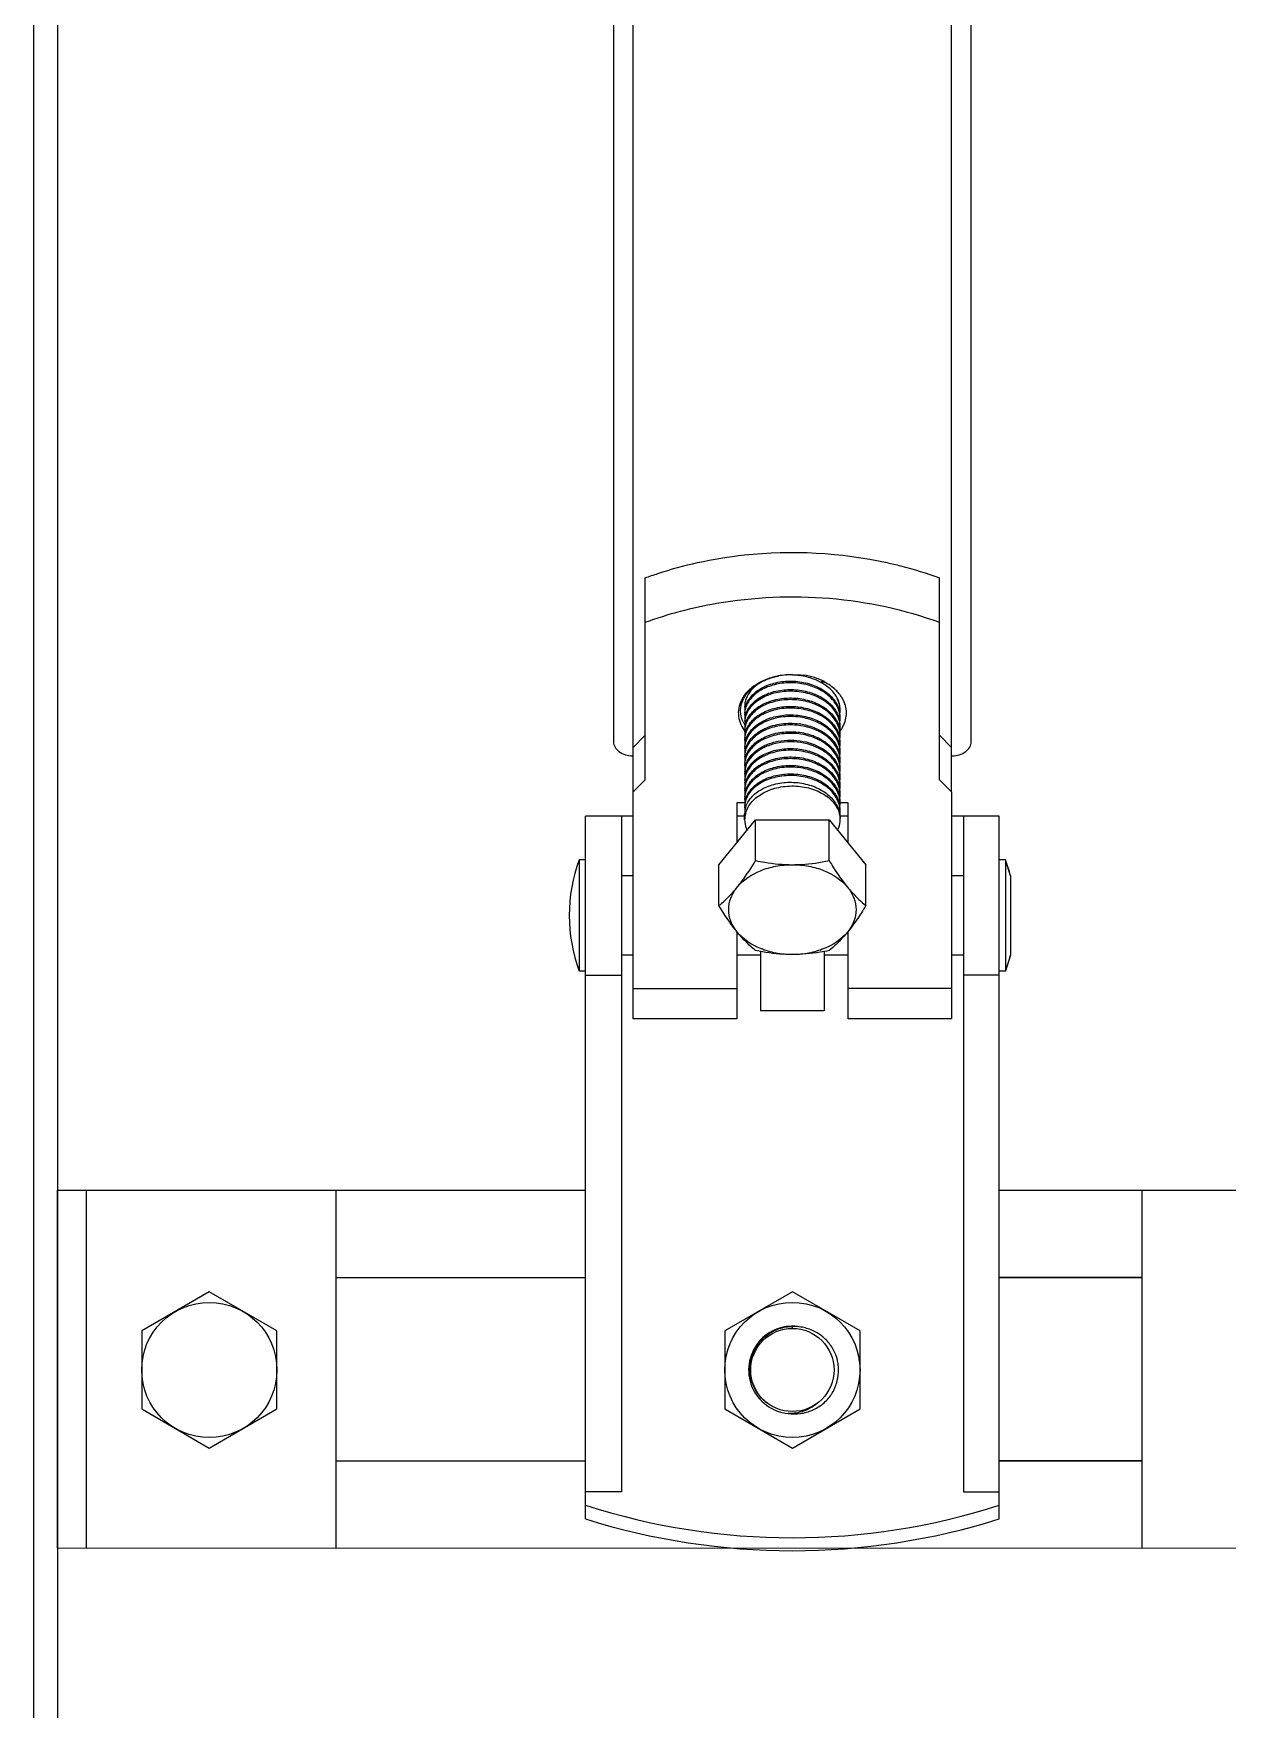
# Model space of a CAD drawing. Extents: x 185245 to 1992634, y -19957 to 755165.
# Drawn here: x 1880446 to 1881130, y 565277 to 566238 of the extents above; entities that cross this region are included whole.
import ezdxf

# ---------------------------------------------------------------- set-up
doc = ezdxf.new("R2010")
doc.units = 0
doc.header["$LTSCALE"] = 1000
doc.header["$MEASUREMENT"] = 0
doc.layers.add('02___PRT_ALL_AXES', color=7, linetype='Continuous')
doc.layers.add('03___PRT_ALL_CURVES', color=7, linetype='Continuous')

msp = doc.modelspace()

# ---------------------------------------------------------------- linework, layer by layer
at = {"color": 0, "linetype": 'Continuous'}
for p, q in [((1880778.47, 568698.45), (1880778.47, 565832.02)), ((1880983.5, 565832.02), (1880983.5, 568698.45)), ((1880789.86, 565828.88), (1880789.86, 568649)), ((1880972.11, 565828.88), (1880972.11, 568649)), ((1880898.93, 565866.72), (1880897.05, 565866.2)), ((1880897.05, 565866.2), (1880899.2, 565866.35)), ((1880899.37, 565866.52), (1880899.2, 565866.35)), ((1880907.63, 565854.67), (1880907.62, 565854.71)), ((1880789.86, 565673.32), (1880789.86, 565803.43)), ((1880972.11, 565803.43), (1880972.11, 565673.32)), ((1880849.09, 565797.08), (1880849.09, 565774.13)), ((1880912.88, 565774.13), (1880912.88, 565797.08)), ((1880762.53, 565386.67), (1880762.53, 565789.5)), ((1880789.86, 565789.5), (1880762.53, 565789.5)), ((1880783.03, 565789.5), (1880783.03, 565402.23)), ((1880838.9, 565761.64), (1880859.94, 565787.42)), ((1880853.65, 565789.5), (1880849.09, 565789.5)), ((1880853.65, 565787.42), (1880853.65, 565790.73)), ((1880859.94, 565787.42), (1880902.03, 565787.42)), ((1880902.03, 565787.42), (1880923.07, 565761.64)), ((1880907.86, 565791.99), (1880908.32, 565792.18)), ((1880908.32, 565788.31), (1880908.32, 565792.18)), ((1880912.88, 565789.5), (1880908.32, 565789.5)), ((1880999.45, 565789.5), (1880972.11, 565789.5)), ((1880978.94, 565789.5), (1880978.94, 565402.23)), ((1880999.45, 565386.67), (1880999.45, 565789.5)), ((1880762.53, 565764.45), (1880758.88, 565764.45)), ((1880789.86, 565755.33), (1880783.03, 565755.33)), ((1880978.94, 565755.33), (1880972.11, 565755.33)), ((1881003.09, 565764.45), (1880999.45, 565764.45)), ((1880849.09, 565723.4), (1880849.09, 565673.32)), ((1880912.88, 565673.32), (1880912.88, 565723.4)), ((1880862.76, 565711.87), (1880862.76, 565677.88)), ((1880899.21, 565711.87), (1880899.21, 565677.88)), ((1880762.53, 565700.66), (1880758.88, 565700.66)), ((1880762.53, 565698.27), (1880783.03, 565698.27)), ((1880999.45, 565698.27), (1880978.94, 565698.27)), ((1881003.09, 565700.66), (1880999.45, 565700.66)), ((1880789.86, 565690.67), (1880849.09, 565690.67)), ((1880972.11, 565690.67), (1880912.88, 565690.67)), ((1880849.09, 565673.32), (1880789.86, 565673.32)), ((1880899.21, 565677.88), (1880862.76, 565677.88)), ((1880972.11, 565673.32), (1880912.88, 565673.32)), ((1880459.92, 565370.01), (1880459.92, 565575.01)), ((1880476.53, 565370.01), (1880476.53, 565575.01)), ((1880619.64, 565370.01), (1880619.64, 565575.01)), ((1880880.99, 565495.91), (1880880.99, 565497.04)), ((1880906.12, 565480.22), (1880906.11, 565480.26)), ((1880906.21, 565479.82), (1880906.2, 565479.85)), ((1880783.03, 565402.23), (1880762.53, 565402.23)), ((1880978.94, 565402.23), (1880999.45, 565402.23))]:
    msp.add_line(p, q, dxfattribs=at)
at = {"color": 7, "linetype": 'Continuous'}
for p, q in [((1880446.26, 568204.44), (1880446.26, 564564.57)), ((1880459.92, 568204.44), (1880459.92, 564564.57))]:
    msp.add_line(p, q, dxfattribs=at)
at = {"color": 0}
for p, q in [((1880459.92, 565575.01), (1880762.53, 565575.01)), ((1880999.45, 565575.01), (1881599.11, 565575.01)), ((1881081.25, 565575.01), (1881081.25, 565370.09)), ((1880619.64, 565525.01), (1880762.53, 565525.01)), ((1881081.25, 565525.01), (1880999.37, 565525.01)), ((1880999.45, 565525.01), (1881081.25, 565525.01)), ((1880619.64, 565420.01), (1880762.53, 565420.01)), ((1881081.25, 565420.01), (1880999.37, 565420.01)), ((1880999.45, 565420.01), (1881081.25, 565420.01)), ((1880459.92, 565370.01), (1881599.11, 565370.09))]:
    msp.add_line(p, q, dxfattribs=at)
at = {"color": 0, "linetype": 'Continuous'}
msp.add_circle((1880880.99, 565472.07), 23.84, dxfattribs=at)
for centre, radius, start, end in [((1880881.19, 565827.47), 43.06, 92.78865, 95.62092), ((1880879.89, 565832.19), 38.2, 91.1709, 94.36037), ((1880880.9, 565824.6), 45.9, 92.18133, 94.23085), ((1880881.19, 565827.5), 43.04, 90.26965, 92.79112), ((1880879.9, 565831.77), 38.62, 88.39808, 91.17002), ((1880880.98, 565822.46), 48.04, 89.99224, 92.18143), ((1880879.92, 565832.03), 38.36, 78.81017, 88.42548), ((1880871.04, 565845.81), 21.79, 136.88563, 144.24924), ((1880872.26, 565844.71), 23.43, 135.03932, 136.94896), ((1880871.64, 565846.59), 21.26, 136.7553, 139.06681), ((1880873.12, 565843.83), 24.66, 131.04474, 135.01882), ((1880879.18, 565835.31), 34.94, 110.81103, 111.98188), ((1880879.4, 565834.74), 35.55, 109.84853, 110.81117), ((1880880.15, 565831.37), 39.08, 100.68737, 103.87841), ((1880882.94, 565834.26), 36.21, 66.09018, 69.39384), ((1880884.28, 565841.29), 27.99, 59.48516, 62.80559), ((1880883.7, 565835.99), 34.32, 63.04309, 66.09035), ((1880884.66, 565841.94), 27.24, 59.10175, 59.47215), ((1880884.18, 565836.95), 33.24, 62.80856, 63.02845), ((1880868.71, 565847.43), 18.95, 149.24775, 149.84651), ((1880869.04, 565847.24), 19.33, 147.17944, 149.24276), ((1880869.39, 565847.01), 19.74, 146.44231, 147.184), ((1880869.66, 565846.83), 20.07, 145.05053, 146.44049), ((1880868.25, 565849), 17.09, 150.96874, 153.24457), ((1880869.93, 565846.64), 20.4, 144.3244, 145.0523), ((1880866.27, 565852.25), 12.62, 177.23425, 180.00699), ((1880866.37, 565852.26), 12.72, 180.02495, 188.67693), ((1880866.3, 565852.25), 12.65, 173.38303, 177.23238), ((1880866.71, 565848.66), 13.07, 164.6265, 171.17252), ((1880866.96, 565848.59), 13.33, 163.5915, 164.63979), ((1880867.39, 565851.99), 13.77, 159.46306, 161.8459), ((1880867.84, 565851.82), 14.25, 154.35513, 159.44526), ((1880871.2, 565846.97), 20.68, 139.07237, 140.19888), ((1880889.37, 565848.3), 19.4, 32.72664, 38.52351), ((1880890.63, 565849.1), 17.91, 26.76335, 32.72288), ((1880892.22, 565849.73), 16.26, 24.62832, 30.97104), ((1880891.88, 565849.73), 16.51, 17.56696, 26.78187), ((1880893.03, 565850.12), 15.36, 21.18325, 24.59039), ((1880893.52, 565850.31), 14.83, 16.32634, 21.1888), ((1880892.63, 565849.99), 15.72, 16.3677, 17.34776), ((1880891.13, 565845.95), 21.54, 38.04663, 39.87352), ((1880892.81, 565850.04), 15.53, 14.1805, 16.36999), ((1880894.02, 565850.45), 14.31, 11.41669, 16.32182), ((1880892.98, 565850.08), 15.35, 12.65644, 14.17814), ((1880893.12, 565850.12), 15.2, 9.3904, 12.65872), ((1880894.33, 565850.52), 13.99, 9.17982, 11.4044), ((1880891.69, 565846.4), 20.83, 35.77947, 38.04888), ((1880893.35, 565850.15), 14.97, 3.718, 9.39356), ((1880894.5, 565850.55), 13.82, 5.80848, 9.17972), ((1880894.6, 565850.56), 13.73, 2.4067, 5.80641), ((1880893.52, 565850.17), 14.81, 2.42629, 3.70791), ((1880892.69, 565847.1), 19.61, 29.28109, 35.81545), ((1880893.75, 565847.71), 18.39, 25.62918, 29.24531), ((1880867.78, 565850.64), 16.59, 205.22932, 208.38885), ((1880868.26, 565850.89), 17.13, 208.38732, 211.08741), ((1880868.6, 565851.1), 17.53, 211.08207, 212.10468), ((1880866.35, 565848.71), 12.7, 171.17887, 179.97394), ((1880866.25, 565847.75), 12.6, 175.66047, 179.99529), ((1880866.35, 565847.76), 12.7, 180.02613, 188.82832), ((1880866.35, 565843.88), 12.7, 171.19029, 179.97405), ((1880866.25, 565842.92), 12.6, 175.66055, 179.99529), ((1880866.36, 565842.93), 12.71, 180.02715, 189.05714), ((1880866.51, 565852.61), 12.86, 188.55622, 188.80434), ((1880866.71, 565838.99), 13.06, 164.62964, 171.41693), ((1880866.71, 565843.82), 13.07, 164.64129, 171.18392), ((1880866.96, 565843.76), 13.33, 163.59217, 164.65453), ((1880866.96, 565838.93), 13.33, 163.59328, 164.64379), ((1880879.98, 565804.71), 37.98, 81.45169, 82.38798), ((1880892.47, 565845.1), 15.88, 17.47897, 18.78163), ((1880892.66, 565846.13), 15.68, 15.55115, 17.49487), ((1880892.92, 565845.24), 15.41, 9.38153, 17.50204), ((1880892.74, 565841.32), 15.6, 14.29025, 17.4841), ((1880893.1, 565840.45), 15.23, 3.78453, 16.70193), ((1880892.86, 565846.19), 15.48, 14.17856, 15.54972), ((1880893.12, 565846.25), 15.21, 7.53476, 14.18881), ((1880893.12, 565841.42), 15.2, 7.25657, 14.29595), ((1880893.35, 565845.32), 14.97, 3.71715, 9.3539), ((1880893.4, 565845.35), 14.92, 352.20782, 356.44923), ((1880893.39, 565850.18), 14.93, 352.48447, 355.64654), ((1880893.47, 565846.3), 14.86, 0.01723, 7.52684), ((1880893.48, 565841.47), 14.85, 0.01573, 7.24578), ((1880893.52, 565850.17), 14.81, 355.64808, 358.28364), ((1880893.56, 565845.34), 14.76, 356.45237, 3.70923), ((1880893.56, 565840.5), 14.76, 0.00333, 3.70936), ((1880893.56, 565850.17), 14.76, 1.49721, 2.42608), ((1880893.59, 565850.17), 14.73, 0.71743, 1.49713), ((1880893.62, 565850.17), 14.71, 0.0001, 0.7174), ((1880893.6, 565850.17), 14.73, 358.28484, 359.99939), ((1880870.05, 565850.69), 20.54, 215.17851, 216.27363), ((1880866.34, 565839.05), 12.69, 171.42548, 179.97573), ((1880866.25, 565838.09), 12.6, 175.66075, 179.99529), ((1880866.35, 565838.09), 12.7, 180.02622, 188.83896), ((1880866.35, 565834.22), 12.7, 171.20066, 179.97411), ((1880866.25, 565833.25), 12.6, 175.66115, 179.99528), ((1880866.35, 565833.26), 12.7, 180.02628, 188.85867), ((1880866.72, 565834.16), 13.07, 164.60619, 171.19395), ((1880866.72, 565829.33), 13.07, 164.55369, 171.21295), ((1880866.97, 565834.09), 13.33, 163.59561, 164.6197), ((1880866.97, 565829.26), 13.33, 163.59906, 164.5676), ((1880892.74, 565836.49), 15.6, 14.2685, 17.4865), ((1880892.92, 565835.58), 15.41, 9.39486, 17.50911), ((1880892.74, 565831.66), 15.6, 14.22957, 17.4913), ((1880892.92, 565830.74), 15.41, 9.40433, 17.51198), ((1880893.12, 565836.59), 15.21, 7.50699, 14.2733), ((1880893.12, 565831.75), 15.21, 7.52111, 14.23398), ((1880893.35, 565835.66), 14.97, 3.71758, 9.36715), ((1880893.35, 565830.82), 14.97, 3.71771, 9.37665), ((1880893.47, 565840.51), 14.86, 352.44873, 359.98265), ((1880893.47, 565835.68), 14.86, 352.46333, 359.98269), ((1880892.27, 565850.44), 20.11, 322.39303, 328.59948), ((1880893.47, 565836.63), 14.85, 0.01707, 7.4983), ((1880893.47, 565831.8), 14.85, 0.01713, 7.51277), ((1880893.56, 565835.67), 14.76, 0.00333, 3.70961), ((1880789.86, 565839.96), 15.99, 268.36661, 269.99894), ((1880866.35, 565829.38), 12.7, 171.22019, 179.97423), ((1880866.26, 565828.42), 12.61, 175.65442, 179.99545), ((1880866.34, 565828.43), 12.69, 180.02405, 188.55059), ((1880866.36, 565824.55), 12.71, 170.92004, 179.97281), ((1880866.25, 565823.59), 12.6, 175.66035, 179.99527), ((1880866.35, 565823.6), 12.7, 180.02593, 188.80891), ((1880866.71, 565819.66), 13.07, 164.6442, 171.16434), ((1880866.76, 565824.48), 13.11, 163.52874, 170.90564), ((1880866.96, 565819.6), 13.33, 163.5895, 164.65735), ((1880892.72, 565821.99), 15.62, 14.25019, 17.54844), ((1880892.74, 565826.83), 15.6, 14.23073, 17.49416), ((1880892.92, 565821.08), 15.41, 9.39467, 17.51294), ((1880893.12, 565826.92), 15.21, 7.52477, 14.23512), ((1880893.12, 565822.09), 15.2, 7.71926, 14.25406), ((1880893.35, 565821.16), 14.97, 3.71763, 9.36696), ((1880893.46, 565822.14), 14.86, 0.01767, 7.71176), ((1880893.47, 565830.84), 14.86, 352.46718, 359.98273), ((1880893.47, 565826.97), 14.85, 0.01715, 7.51646), ((1880893.47, 565826.01), 14.85, 352.66771, 359.98383), ((1880893.56, 565830.84), 14.76, 0.00333, 3.70972), ((1880893.55, 565826.01), 14.77, 0.00321, 3.71338), ((1880972.11, 565839.96), 15.99, 270.00106, 271.63339), ((1880866.35, 565819.72), 12.7, 171.17046, 179.97385), ((1880866.25, 565818.76), 12.6, 175.66047, 179.9953), ((1880866.35, 565818.76), 12.7, 180.02607, 188.82205), ((1880866.35, 565814.89), 12.7, 171.18411, 179.97405), ((1880866.25, 565813.92), 12.6, 175.6601, 179.99529), ((1880866.35, 565813.93), 12.7, 180.02576, 188.77823), ((1880866.71, 565814.83), 13.07, 164.65333, 171.17782), ((1880866.71, 565810), 13.07, 164.6922, 171.13413), ((1880866.96, 565814.76), 13.33, 163.59542, 164.6665), ((1880866.96, 565809.93), 13.33, 163.59181, 164.70497), ((1880892.74, 565817.16), 15.6, 14.2314, 17.49513), ((1880892.92, 565816.25), 15.41, 9.42825, 17.51762), ((1880892.74, 565812.33), 15.6, 14.233, 17.49983), ((1880892.92, 565811.41), 15.41, 9.42179, 17.51713), ((1880893.12, 565817.26), 15.21, 7.53176, 14.23578), ((1880893.12, 565812.42), 15.21, 7.5405, 14.23735), ((1880893.35, 565816.33), 14.97, 3.71809, 9.40074), ((1880893.35, 565811.49), 14.97, 3.71809, 9.39425), ((1880893.47, 565821.18), 14.86, 352.47388, 359.98278), ((1880893.47, 565817.3), 14.86, 0.01722, 7.52353), ((1880893.47, 565816.35), 14.86, 352.48309, 359.98285), ((1880893.47, 565812.47), 14.86, 0.01727, 7.53234), ((1880893.56, 565821.17), 14.76, 0.00334, 3.70966), ((1880893.56, 565816.34), 14.76, 0.00334, 3.71), ((1880866.35, 565810.05), 12.7, 171.13974, 179.97371), ((1880866.25, 565809.09), 12.6, 175.66008, 179.99528), ((1880866.36, 565809.1), 12.71, 180.02672, 189.02356), ((1880866.34, 565805.22), 12.69, 171.39201, 179.97549), ((1880866.25, 565804.26), 12.6, 175.66009, 179.99526), ((1880866.35, 565804.27), 12.7, 180.02592, 188.80493), ((1880866.71, 565805.17), 13.06, 164.68388, 171.38416), ((1880866.71, 565800.33), 13.07, 164.67116, 171.16081), ((1880866.96, 565805.1), 13.33, 163.59038, 164.69758), ((1880866.96, 565800.27), 13.33, 163.58844, 164.68414), ((1880892.74, 565807.5), 15.6, 14.23275, 17.49933), ((1880892.74, 565802.66), 15.6, 14.23231, 17.49848), ((1880892.92, 565801.75), 15.41, 9.43802, 17.5133), ((1880893.12, 565807.59), 15.21, 7.6098, 14.23692), ((1880893.12, 565802.76), 15.21, 7.5487, 14.23665), ((1880893.35, 565801.83), 14.97, 3.71811, 9.41057), ((1880893.47, 565807.64), 14.86, 0.01768, 7.60219), ((1880893.47, 565802.81), 14.86, 0.01732, 7.54062), ((1880893.47, 565811.51), 14.85, 352.55109, 359.98304), ((1880893.47, 565806.68), 14.85, 352.49115, 359.98289), ((1880893.56, 565811.51), 14.76, 0.00335, 3.71002), ((1880893.56, 565806.68), 14.76, 0.00335, 3.71002), ((1880866.35, 565800.39), 12.7, 171.16669, 179.97381), ((1880866.25, 565799.43), 12.6, 175.66011, 179.99527), ((1880866.35, 565799.43), 12.7, 180.02595, 188.80919), ((1880866.35, 565795.56), 12.7, 171.17113, 179.97386), ((1880866.25, 565794.59), 12.6, 175.66056, 179.99527), ((1880866.35, 565794.6), 12.7, 180.02606, 188.82101), ((1880866.71, 565795.5), 13.07, 164.67324, 171.16521), ((1880866.72, 565790.67), 13.07, 164.62025, 171.17608), ((1880866.96, 565795.43), 13.33, 163.58792, 164.68621), ((1880866.96, 565790.6), 13.33, 163.59109, 164.63359), ((1880892.74, 565797.83), 15.6, 14.23077, 17.49551), ((1880892.92, 565796.92), 15.41, 9.44465, 17.50834), ((1880892.74, 565793), 15.6, 14.22886, 17.49064), ((1880892.92, 565792.08), 15.41, 9.40479, 17.51512), ((1880893.12, 565797.93), 15.21, 7.56584, 14.23505), ((1880893.12, 565793.09), 15.21, 7.53013, 14.23324), ((1880893.35, 565797), 14.97, 3.7179, 9.41734), ((1880893.35, 565792.16), 14.97, 3.71781, 9.37713), ((1880893.47, 565797.97), 14.86, 0.01735, 7.55784), ((1880893.47, 565801.85), 14.85, 352.50826, 359.98296), ((1880893.47, 565797.02), 14.86, 352.47271, 359.98277), ((1880893.47, 565793.14), 14.86, 0.01713, 7.52183), ((1880893.56, 565801.84), 14.76, 0.00333, 3.70998), ((1880893.56, 565797.01), 14.76, 0.00332, 3.70973), ((1880866.35, 565790.72), 12.7, 171.18248, 179.97394), ((1880892.74, 565788.17), 15.6, 14.20899, 17.4974), ((1880893.56, 565792.18), 14.76, 0.00334, 3.70981), ((1880880.99, 565472.07), 25.06, 78.79654, 264.42038), ((1880881.43, 565471.97), 25.07, 79.83762, 91.01799), ((1880881.01, 565472.08), 26.39, 15.60939, 17.97005), ((1880881.43, 565470.92), 26.33, 18.27893, 19.74862), ((1880881, 565472.07), 26.4, 12.93275, 15.60737), ((1880880.95, 565472.06), 26.46, 9.59956, 12.93319), ((1880880.98, 565472.07), 26.42, 4.13284, 9.59731), ((1880880.95, 565472.08), 26.46, 344.02254, 352.56844), ((1880880.99, 565472.07), 26.41, 352.57533, 354.72927), ((1880880.96, 565472.07), 26.45, 354.73036, 1.07953), ((1880880.98, 565472.07), 26.43, 1.08353, 4.13147), ((1880880.98, 565472.07), 26.43, 327.61118, 331.91746), ((1880880.99, 565472.07), 26.42, 327.61088, 331.5117), ((1880880.96, 565472.08), 26.45, 331.91585, 335.35374), ((1880880.98, 565472.07), 26.43, 335.35893, 341.87879), ((1880880.99, 565472.07), 26.41, 341.87993, 344.01676), ((1880880.99, 565763.2), 387.27, 252.18874, 287.81126), ((1880880.99, 565763.2), 394.73, 252.53641, 287.46359)]:
    msp.add_arc(centre, radius, start, end, dxfattribs=at)
for points in [[(1880877.51, 565870.37), (1880875.97, 565870.26), (1880874.43, 565870.06), (1880872.9, 565869.78)], [(1880880.99, 565870.5), (1880883.16, 565870.59), (1880885.33, 565870.49), (1880887.49, 565870.26)], [(1880867.33, 565868.18), (1880869.24, 565868.87), (1880871.21, 565869.4), (1880873.21, 565869.78)], [(1880851.63, 565852.86), (1880851.91, 565854.18), (1880852.38, 565855.48), (1880852.99, 565856.69)], [(1880853.3, 565857.29), (1880853.88, 565858.32), (1880854.56, 565859.3), (1880855.31, 565860.21)], [(1880854.3, 565856.28), (1880854.03, 565855.45), (1880853.84, 565854.58), (1880853.73, 565853.71)], [(1880907.86, 565791.99), (1880908.16, 565790.8), (1880908.32, 565789.55), (1880908.32, 565788.31)]]:
    msp.add_open_spline(points, degree=3, dxfattribs=at)
for points, knots in [([(1880895.68, 565868.16), (1880895.03, 565868.4), (1880892.36, 565869.32), (1880889.6, 565869.95), (1880887.49, 565870.26)], [0, 0, 0, 0, 0.245442, 1, 1, 1, 1]), ([(1880907.68, 565844.83), (1880906.95, 565847.27), (1880904.09, 565852.08), (1880897.18, 565857.31), (1880888.41, 565860.53), (1880878.79, 565861.44), (1880869.43, 565860), (1880861.41, 565856.39), (1880856.44, 565851.65), (1880854.25, 565847.26), (1880853.77, 565844.99), (1880853.69, 565843.87)], [0, 0, 0, 0, 0.111989, 0.237167, 0.374547, 0.517663, 0.657661, 0.786312, 0.89922, 0.950664, 1, 1, 1, 1]), ([(1880854.18, 565852.36), (1880854.81, 565854.5), (1880857.36, 565858.76), (1880863.58, 565863.4), (1880871.6, 565866.32), (1880880.6, 565867.21), (1880889.65, 565865.98), (1880897.81, 565862.71), (1880904.21, 565857.66), (1880906.89, 565853.14), (1880907.62, 565850.85)], [0, 0, 0, 0, 0.1028, 0.219575, 0.350436, 0.490257, 0.631411, 0.766198, 0.889253, 1, 1, 1, 1]), ([(1880854.18, 565847.52), (1880854.81, 565849.67), (1880857.36, 565853.93), (1880863.58, 565858.57), (1880871.6, 565861.48), (1880880.6, 565862.38), (1880889.66, 565861.15), (1880897.81, 565857.88), (1880904.21, 565852.83), (1880906.89, 565848.31), (1880907.62, 565846.01)], [0, 0, 0, 0, 0.102802, 0.219579, 0.350445, 0.490271, 0.631419, 0.766196, 0.889248, 1, 1, 1, 1]), ([(1880907.51, 565850.22), (1880906.74, 565852.47), (1880904.02, 565856.87), (1880897.69, 565861.79), (1880889.67, 565865), (1880880.77, 565866.23), (1880871.91, 565865.4), (1880863.97, 565862.62), (1880857.73, 565858.15), (1880855.07, 565854.04), (1880854.35, 565851.94)], [0, 0, 0, 0, 0.110828, 0.23379, 0.368184, 0.508826, 0.648319, 0.779281, 0.896604, 1, 1, 1, 1]), ([(1880866.11, 565867.7), (1880864.84, 565867.16), (1880860.41, 565864.93), (1880856.55, 565861.23), (1880854.99, 565857.98)], [0, 0, 0, 0, 0.276321, 1, 1, 1, 1]), ([(1880856.15, 565861.15), (1880856.8, 565861.84), (1880859.72, 565864.57), (1880863.27, 565866.57), (1880866.1, 565867.71)], [0, 0, 0, 0, 0.235806, 1, 1, 1, 1]), ([(1880870.78, 565869.31), (1880869.45, 565868.99), (1880864.49, 565867.48), (1880859.8, 565864.93), (1880856.93, 565862.43)], [0, 0, 0, 0, 0.264636, 1, 1, 1, 1]), ([(1880897.07, 565866.19), (1880896.34, 565866.59), (1880893.25, 565868.12), (1880889.92, 565869.15), (1880887.36, 565869.66)], [0, 0, 0, 0, 0.242859, 1, 1, 1, 1]), ([(1880906.16, 565858.1), (1880905.73, 565858.81), (1880903.72, 565861.67), (1880900.93, 565863.95), (1880898.64, 565865.32)], [0, 0, 0, 0, 0.235801, 1, 1, 1, 1]), ([(1880907.66, 565859.77), (1880907.12, 565860.42), (1880904.66, 565863.04), (1880901.63, 565865.1), (1880899.2, 565866.35)], [0, 0, 0, 0, 0.237518, 1, 1, 1, 1]), ([(1880852.33, 565856.95), (1880850.75, 565854.24), (1880848.97, 565847.72), (1880851.43, 565841.45), (1880853.26, 565838.85)], [0, 0, 0, 0, 0.496414, 1, 1, 1, 1]), ([(1880852.77, 565843.56), (1880852.09, 565845.01), (1880851.16, 565848.1), (1880851.31, 565851.32), (1880851.63, 565852.86)], [0, 0, 0, 0, 0.504975, 1, 1, 1, 1]), ([(1880907.62, 565840.21), (1880906.85, 565842.64), (1880903.94, 565847.4), (1880897, 565852.57), (1880888.23, 565855.73), (1880878.64, 565856.6), (1880869.33, 565855.13), (1880861.35, 565851.52), (1880856.42, 565846.79), (1880854.25, 565842.42), (1880853.77, 565840.16), (1880853.69, 565839.04)], [0, 0, 0, 0, 0.112247, 0.237701, 0.375218, 0.518283, 0.658097, 0.786535, 0.899295, 0.950694, 1, 1, 1, 1]), ([(1880854.35, 565851.94), (1880854.26, 565851.67), (1880853.94, 565850.62), (1880853.75, 565849.53), (1880853.69, 565848.71)], [0, 0, 0, 0, 0.252986, 1, 1, 1, 1]), ([(1880907.62, 565835.38), (1880906.85, 565837.81), (1880903.94, 565842.57), (1880897, 565847.74), (1880888.23, 565850.9), (1880878.64, 565851.77), (1880869.33, 565850.3), (1880861.35, 565846.68), (1880856.42, 565841.96), (1880854.25, 565837.59), (1880853.77, 565835.32), (1880853.69, 565834.21)], [0, 0, 0, 0, 0.112246, 0.2377, 0.375215, 0.518278, 0.658091, 0.78653, 0.899293, 0.950693, 1, 1, 1, 1]), ([(1880854.18, 565842.69), (1880854.81, 565844.84), (1880857.36, 565849.09), (1880863.58, 565853.74), (1880871.6, 565856.65), (1880880.6, 565857.55), (1880889.66, 565856.32), (1880897.81, 565853.04), (1880904.21, 565848), (1880906.89, 565843.48), (1880907.62, 565841.18)], [0, 0, 0, 0, 0.102803, 0.219579, 0.350445, 0.490272, 0.63142, 0.766197, 0.889249, 1, 1, 1, 1]), ([(1880854.18, 565837.86), (1880854.81, 565840), (1880857.36, 565844.26), (1880863.58, 565848.9), (1880871.6, 565851.82), (1880880.6, 565852.71), (1880889.65, 565851.49), (1880897.81, 565848.21), (1880904.21, 565843.16), (1880906.89, 565838.65), (1880907.62, 565836.35)], [0, 0, 0, 0, 0.102804, 0.219579, 0.350435, 0.490256, 0.631409, 0.766198, 0.88925, 1, 1, 1, 1]), ([(1880909.44, 565839.96), (1880910.86, 565842.29), (1880912.71, 565847.66), (1880911.49, 565853.23), (1880910.33, 565855.66)], [0, 0, 0, 0, 0.503467, 1, 1, 1, 1]), ([(1880885.63, 565846.13), (1880881.85, 565846.7), (1880874.32, 565846.72), (1880865.5, 565844.03), (1880859.81, 565840.34), (1880856.59, 565837.08), (1880854.43, 565833.39), (1880853.79, 565830.7), (1880853.69, 565829.38)], [0, 0, 0, 0, 0.287626, 0.558153, 0.68143, 0.795158, 0.900367, 1, 1, 1, 1]), ([(1880907.62, 565825.72), (1880906.85, 565828.14), (1880903.94, 565832.91), (1880897, 565838.07), (1880888.23, 565841.24), (1880878.64, 565842.11), (1880869.33, 565840.64), (1880861.35, 565837.02), (1880856.42, 565832.29), (1880854.25, 565827.92), (1880853.77, 565825.66), (1880853.69, 565824.54)], [0, 0, 0, 0, 0.112245, 0.237701, 0.375214, 0.518277, 0.6581, 0.786541, 0.899298, 0.950695, 1, 1, 1, 1]), ([(1880854.18, 565833.02), (1880854.81, 565835.17), (1880857.36, 565839.43), (1880863.58, 565844.07), (1880871.6, 565846.99), (1880880.6, 565847.88), (1880889.65, 565846.65), (1880897.81, 565843.38), (1880904.21, 565838.33), (1880906.89, 565833.81), (1880907.62, 565831.51)], [0, 0, 0, 0, 0.102805, 0.219582, 0.350438, 0.49026, 0.63141, 0.766198, 0.889251, 1, 1, 1, 1]), ([(1880854.18, 565828.2), (1880854.9, 565830.62), (1880857.97, 565835.39), (1880865.41, 565840.23), (1880874.8, 565842.81), (1880881.6, 565842.81), (1880885.01, 565842.35)], [0, 0, 0, 0, 0.20759, 0.44724, 0.716488, 1, 1, 1, 1]), ([(1880908.29, 565826.96), (1880908.14, 565829.26), (1880906.65, 565834.04), (1880901.52, 565839.88), (1880894.26, 565844.15), (1880888.6, 565845.69), (1880885.63, 565846.13)], [0, 0, 0, 0, 0.21682, 0.453957, 0.717085, 1, 1, 1, 1]), ([(1880885.63, 565842.27), (1880888.21, 565841.88), (1880893.17, 565840.61), (1880899.76, 565837.2), (1880904.84, 565832.56), (1880906.99, 565828.67), (1880907.61, 565826.7)], [0, 0, 0, 0, 0.277616, 0.53967, 0.780154, 1, 1, 1, 1]), ([(1880778.47, 565832.02), (1880778.47, 565829.88), (1880781.67, 565825.2), (1880786.7, 565824.05), (1880789.41, 565823.97)], [0, 0, 0, 0, 0.440911, 1, 1, 1, 1]), ([(1880907.62, 565820.88), (1880906.85, 565823.31), (1880903.94, 565828.07), (1880896.99, 565833.24), (1880888.23, 565836.4), (1880878.64, 565837.27), (1880869.33, 565835.8), (1880861.35, 565832.19), (1880856.42, 565827.46), (1880854.25, 565823.09), (1880853.77, 565820.83), (1880853.69, 565819.71)], [0, 0, 0, 0, 0.112246, 0.237704, 0.375214, 0.518276, 0.658095, 0.786533, 0.899295, 0.950695, 1, 1, 1, 1]), ([(1880899.46, 565826.39), (1880895.44, 565829.15), (1880885.73, 565832.61), (1880873.11, 565832.08), (1880864.05, 565828.72), (1880858.64, 565825.02), (1880854.92, 565820.33), (1880853.82, 565816.65), (1880853.69, 565814.88)], [0, 0, 0, 0, 0.268159, 0.54642, 0.676791, 0.795592, 0.902183, 1, 1, 1, 1]), ([(1880854.18, 565823.36), (1880854.81, 565825.51), (1880857.36, 565829.76), (1880863.58, 565834.41), (1880871.6, 565837.32), (1880880.6, 565838.22), (1880889.65, 565836.99), (1880897.81, 565833.71), (1880904.21, 565828.67), (1880906.89, 565824.15), (1880907.62, 565821.85)], [0, 0, 0, 0, 0.1028, 0.219577, 0.35044, 0.490268, 0.631416, 0.766199, 0.889253, 1, 1, 1, 1]), ([(1880854.18, 565818.53), (1880854.67, 565820.2), (1880856.42, 565823.53), (1880860.66, 565827.58), (1880866.26, 565830.67), (1880875.18, 565833.28), (1880887.13, 565833.25), (1880896.19, 565829.71), (1880899.91, 565827.04)], [0, 0, 0, 0, 0.09979, 0.209755, 0.331258, 0.462623, 0.737838, 1, 1, 1, 1]), ([(1880972.56, 565823.97), (1880975.28, 565824.05), (1880980.3, 565825.2), (1880983.5, 565829.88), (1880983.5, 565832.02)], [0, 0, 0, 0, 0.559089, 1, 1, 1, 1]), ([(1880908.29, 565807.63), (1880908.21, 565808.91), (1880907.69, 565811.51), (1880905.31, 565816.52), (1880899.88, 565821.92), (1880891.12, 565826.03), (1880881.08, 565827.66), (1880871.03, 565826.65), (1880862.26, 565823.16), (1880856.75, 565818.28), (1880854.31, 565813.64), (1880853.78, 565811.23), (1880853.69, 565810.05)], [0, 0, 0, 0, 0.05375, 0.109471, 0.230247, 0.36521, 0.508721, 0.651183, 0.78291, 0.898103, 0.950221, 1, 1, 1, 1]), ([(1880907.62, 565806.39), (1880906.85, 565808.81), (1880903.94, 565813.58), (1880897, 565818.74), (1880888.23, 565821.91), (1880878.64, 565822.78), (1880869.33, 565821.31), (1880861.35, 565817.69), (1880856.42, 565812.96), (1880854.25, 565808.59), (1880853.77, 565806.33), (1880853.69, 565805.21)], [0, 0, 0, 0, 0.11225, 0.237708, 0.375218, 0.518284, 0.658099, 0.786539, 0.899299, 0.950695, 1, 1, 1, 1]), ([(1880854.18, 565813.7), (1880854.81, 565815.84), (1880857.36, 565820.1), (1880863.58, 565824.74), (1880871.6, 565827.66), (1880880.6, 565828.55), (1880889.65, 565827.32), (1880897.81, 565824.05), (1880904.21, 565819), (1880906.89, 565814.49), (1880907.62, 565812.19)], [0, 0, 0, 0, 0.102803, 0.219582, 0.350439, 0.490263, 0.631412, 0.766193, 0.88925, 1, 1, 1, 1]), ([(1880854.18, 565808.86), (1880854.81, 565811.01), (1880857.36, 565815.27), (1880863.58, 565819.91), (1880871.6, 565822.82), (1880880.6, 565823.72), (1880889.65, 565822.49), (1880897.81, 565819.22), (1880904.21, 565814.17), (1880906.89, 565809.65), (1880907.62, 565807.35)], [0, 0, 0, 0, 0.102803, 0.219581, 0.350439, 0.490263, 0.631413, 0.766193, 0.88925, 1, 1, 1, 1]), ([(1880907.62, 565816.05), (1880906.98, 565818.08), (1880904.76, 565822.06), (1880901.38, 565825.07), (1880899.46, 565826.39)], [0, 0, 0, 0, 0.476952, 1, 1, 1, 1]), ([(1880899.91, 565827.04), (1880901.72, 565825.74), (1880904.91, 565822.8), (1880907, 565818.96), (1880907.62, 565817.02)], [0, 0, 0, 0, 0.522085, 1, 1, 1, 1]), ([(1880907.62, 565801.55), (1880906.85, 565803.98), (1880903.94, 565808.74), (1880897, 565813.91), (1880888.23, 565817.07), (1880878.64, 565817.94), (1880869.33, 565816.47), (1880861.35, 565812.86), (1880856.42, 565808.13), (1880854.25, 565803.76), (1880853.77, 565801.5), (1880853.69, 565800.38)], [0, 0, 0, 0, 0.112251, 0.237706, 0.375218, 0.518284, 0.658099, 0.78654, 0.899299, 0.950695, 1, 1, 1, 1]), ([(1880907.62, 565796.72), (1880906.85, 565799.15), (1880903.94, 565803.91), (1880897, 565809.08), (1880888.23, 565812.24), (1880878.64, 565813.11), (1880869.33, 565811.64), (1880861.35, 565808.02), (1880856.42, 565803.3), (1880854.25, 565798.93), (1880853.77, 565796.66), (1880853.69, 565795.55)], [0, 0, 0, 0, 0.112246, 0.237702, 0.375218, 0.518285, 0.6581, 0.786541, 0.899298, 0.950694, 1, 1, 1, 1]), ([(1880854.18, 565804.03), (1880854.81, 565806.18), (1880857.36, 565810.43), (1880863.58, 565815.08), (1880871.6, 565817.99), (1880880.6, 565818.89), (1880889.65, 565817.66), (1880897.81, 565814.38), (1880904.21, 565809.34), (1880906.89, 565804.82), (1880907.62, 565802.52)], [0, 0, 0, 0, 0.102802, 0.219581, 0.35044, 0.490262, 0.631413, 0.766193, 0.889249, 1, 1, 1, 1]), ([(1880854.18, 565799.2), (1880854.81, 565801.34), (1880857.36, 565805.6), (1880863.58, 565810.24), (1880871.6, 565813.16), (1880880.6, 565814.05), (1880889.65, 565812.83), (1880897.81, 565809.55), (1880904.21, 565804.5), (1880906.89, 565799.99), (1880907.62, 565797.69)], [0, 0, 0, 0, 0.102801, 0.21958, 0.350441, 0.490262, 0.631414, 0.766194, 0.889248, 1, 1, 1, 1]), ([(1880854.18, 565794.37), (1880854.81, 565796.51), (1880857.36, 565800.77), (1880863.58, 565805.41), (1880871.6, 565808.33), (1880880.6, 565809.22), (1880889.65, 565807.99), (1880897.81, 565804.72), (1880904.21, 565799.67), (1880906.89, 565795.15), (1880907.62, 565792.86)], [0, 0, 0, 0, 0.1028, 0.219576, 0.350438, 0.490259, 0.631413, 0.766198, 0.889253, 1, 1, 1, 1]), ([(1880866.98, 565452.78), (1880864.89, 565454.24), (1880861.16, 565457.85), (1880857.57, 565464.73), (1880856.31, 565472.4), (1880857.49, 565480.07), (1880860.99, 565487), (1880866.45, 565492.52), (1880873.33, 565496.11), (1880878.44, 565497), (1880880.99, 565497.04)], [0, 0, 0, 0, 0.124979, 0.249964, 0.374956, 0.499953, 0.624956, 0.749965, 0.87498, 1, 1, 1, 1]), ([(1880906.2, 565479.85), (1880905.42, 565482.02), (1880903.28, 565486.16), (1880898.55, 565491.3), (1880892.62, 565495.01), (1880888.13, 565496.32), (1880885.86, 565496.65)], [0, 0, 0, 0, 0.250036, 0.500043, 0.750031, 1, 1, 1, 1]), ([(1880878.55, 565447.12), (1880880.89, 565446.78), (1880885.68, 565446.76), (1880892.58, 565448.71), (1880898.69, 565452.46), (1880901.94, 565455.98), (1880903.3, 565457.91)], [0, 0, 0, 0, 0.24997, 0.499961, 0.749971, 1, 1, 1, 1]), ([(1880895, 565452.78), (1880892.75, 565450.89), (1880887.47, 565447.91), (1880881.5, 565447.04), (1880878.55, 565447.12)], [0, 0, 0, 0, 0.499904, 1, 1, 1, 1])]:
    msp.add_open_spline(points, degree=3, knots=knots, dxfattribs=at)
at = {"layer": '02___PRT_ALL_AXES', "color": 0, "linetype": 'Continuous'}
for p, q in [((1880796.7, 565810.33), (1880796.7, 565925.99)), ((1880965.27, 565810.33), (1880965.27, 565925.99)), ((1880789.86, 565828.88), (1880796.7, 565835.78)), ((1880965.27, 565835.78), (1880972.11, 565828.88)), ((1880789.86, 565803.43), (1880789.86, 565828.88)), ((1880972.11, 565803.43), (1880972.11, 565828.88)), ((1880789.86, 565803.43), (1880796.7, 565810.33)), ((1880965.27, 565810.33), (1880972.11, 565803.43)), ((1880853.86, 565797.08), (1880849.09, 565797.08)), ((1880912.88, 565797.08), (1880908.32, 565797.08)), ((1880853.65, 565787.42), (1880853.65, 565790.73)), ((1880859.94, 565763.94), (1880859.94, 565787.42)), ((1880902.03, 565763.94), (1880902.03, 565787.42)), ((1880908.32, 565788.31), (1880908.32, 565792.18)), ((1880758.88, 565764.45), (1880758.88, 565700.66)), ((1880762.53, 565764.45), (1880758.88, 565764.45)), ((1880789.86, 565755.33), (1880783.03, 565755.33)), ((1880838.9, 565738.17), (1880838.9, 565761.64)), ((1880923.07, 565738.17), (1880923.07, 565761.64)), ((1880978.94, 565755.33), (1880972.11, 565755.33)), ((1881003.09, 565764.45), (1880999.45, 565764.45)), ((1881003.09, 565764.45), (1881003.09, 565700.66)), ((1881005.96, 565755.33), (1881003.09, 565764.45)), ((1881005.96, 565755.33), (1881005.96, 565709.77)), ((1880789.86, 565709.77), (1880783.03, 565709.77)), ((1880862.76, 565709.77), (1880849.09, 565709.77)), ((1880912.88, 565709.77), (1880899.21, 565709.77)), ((1880978.94, 565709.77), (1880972.11, 565709.77)), ((1881005.96, 565709.77), (1881003.09, 565700.66)), ((1880762.53, 565700.66), (1880758.88, 565700.66)), ((1881003.09, 565700.66), (1880999.45, 565700.66)), ((1880546.95, 565516.79), (1880508.21, 565494.42)), ((1880585.69, 565494.42), (1880546.95, 565516.79)), ((1880880.99, 565516.8), (1880842.25, 565494.44)), ((1880919.73, 565494.44), (1880880.99, 565516.8)), ((1880508.21, 565494.42), (1880508.21, 565449.69)), ((1880585.69, 565449.69), (1880585.69, 565494.42)), ((1880842.25, 565494.44), (1880842.25, 565449.7)), ((1880919.73, 565449.7), (1880919.73, 565494.44)), ((1880508.21, 565449.69), (1880546.95, 565427.32)), ((1880546.95, 565427.32), (1880585.69, 565449.69)), ((1880842.25, 565449.7), (1880880.99, 565427.33)), ((1880880.99, 565427.33), (1880919.73, 565449.7))]:
    msp.add_line(p, q, dxfattribs=at)
for centre in [(1880546.95, 565472.05), (1880880.99, 565472.07)]:
    msp.add_circle(centre, 38.74, dxfattribs=at)
for centre, radius, start, end in [((1880867.57, 565787.4), 13.92, 166.38274, 179.92147), ((1880867.97, 565787.31), 14.33, 164.29323, 166.41175), ((1880894.68, 565787.41), 13.65, 0.0035, 3.71743), ((1880844.24, 565732.55), 91.12, 159.51268, 200.48732), ((1880917.73, 565732.55), 91.12, 14.47751, 20.48732), ((1880917.73, 565732.55), 91.12, 339.51268, 345.52249)]:
    msp.add_arc(centre, radius, start, end, dxfattribs=at)
for points, knots in [([(1880826.65, 565934.74), (1880835.51, 565936.69), (1880871.44, 565942.54), (1880908.65, 565940.63), (1880935.32, 565934.74)], [0, 0, 0, 0, 0.249292, 1, 1, 1, 1]), ([(1880796.7, 565925.99), (1880799.11, 565926.88), (1880808.93, 565930.3), (1880819, 565933.05), (1880826.65, 565934.74)], [0, 0, 0, 0, 0.24669, 1, 1, 1, 1]), ([(1880935.32, 565934.74), (1880937.9, 565934.17), (1880948.02, 565931.76), (1880957.98, 565928.68), (1880965.27, 565925.99)], [0, 0, 0, 0, 0.253167, 1, 1, 1, 1]), ([(1880796.7, 565900.54), (1880809.93, 565905.42), (1880865, 565919.92), (1880925.2, 565915.32), (1880965.27, 565900.54)], [0, 0, 0, 0, 0.248287, 1, 1, 1, 1]), ([(1880854.18, 565791.19), (1880854.85, 565793.57), (1880857.64, 565798.29), (1880864.53, 565803.36), (1880873.32, 565806.4), (1880883.02, 565807.1), (1880892.48, 565805.4), (1880900.59, 565801.49), (1880905.57, 565796.47), (1880907.75, 565791.86), (1880908.22, 565789.47), (1880908.29, 565788.3)], [0, 0, 0, 0, 0.10787, 0.229941, 0.365588, 0.508322, 0.649135, 0.779671, 0.895471, 0.948703, 1, 1, 1, 1]), ([(1880853.65, 565787.42), (1880853.65, 565786.91), (1880853.76, 565784.87), (1880854.34, 565782.86), (1880854.98, 565781.46)], [0, 0, 0, 0, 0.246881, 1, 1, 1, 1]), ([(1880906.99, 565781.46), (1880907.21, 565781.93), (1880907.97, 565783.83), (1880908.32, 565785.89), (1880908.32, 565787.42)], [0, 0, 0, 0, 0.255771, 1, 1, 1, 1]), ([(1880849.42, 565748.76), (1880850.34, 565749.88), (1880854.11, 565754.75), (1880857.48, 565759.92), (1880859.94, 565763.94)], [0, 0, 0, 0, 0.234887, 1, 1, 1, 1]), ([(1880849.42, 565748.76), (1880852.87, 565752.97), (1880860.37, 565757.86), (1880871.59, 565761.07), (1880877.83, 565761.64), (1880880.99, 565761.64)], [0, 0, 0, 0, 0.467191, 0.729101, 1, 1, 1, 1]), ([(1880859.94, 565763.94), (1880861.66, 565763.59), (1880868.6, 565762.3), (1880875.68, 565761.64), (1880880.99, 565761.64)], [0, 0, 0, 0, 0.248025, 1, 1, 1, 1]), ([(1880880.99, 565761.64), (1880882.77, 565761.64), (1880889.83, 565761.85), (1880896.85, 565762.89), (1880902.03, 565763.94)], [0, 0, 0, 0, 0.251885, 1, 1, 1, 1]), ([(1880880.99, 565761.64), (1880884.14, 565761.64), (1880890.38, 565761.07), (1880901.6, 565757.86), (1880909.11, 565752.97), (1880912.55, 565748.76)], [0, 0, 0, 0, 0.270899, 0.532809, 1, 1, 1, 1]), ([(1880902.03, 565763.94), (1880902.88, 565762.56), (1880906.15, 565757.34), (1880909.68, 565752.27), (1880912.55, 565748.76)], [0, 0, 0, 0, 0.26296, 1, 1, 1, 1]), ([(1880838.9, 565738.17), (1880839.78, 565738.89), (1880843.56, 565742.12), (1880846.99, 565745.78), (1880849.42, 565748.76)], [0, 0, 0, 0, 0.227749, 1, 1, 1, 1]), ([(1880849.42, 565722.98), (1880847.9, 565724.84), (1880845.44, 565728.91), (1880844.1, 565735.87), (1880845.44, 565742.82), (1880847.9, 565746.9), (1880849.42, 565748.76)], [0, 0, 0, 0, 0.257484, 0.5, 0.742516, 1, 1, 1, 1]), ([(1880912.55, 565748.76), (1880914.07, 565746.9), (1880916.53, 565742.82), (1880917.87, 565735.87), (1880916.53, 565728.91), (1880914.07, 565724.84), (1880912.55, 565722.98)], [0, 0, 0, 0, 0.257484, 0.5, 0.742516, 1, 1, 1, 1]), ([(1880912.55, 565748.76), (1880913.42, 565747.7), (1880916.65, 565743.91), (1880920.27, 565740.46), (1880923.07, 565738.17)], [0, 0, 0, 0, 0.2742, 1, 1, 1, 1]), ([(1880849.42, 565722.98), (1880848.51, 565724.1), (1880844.73, 565728.97), (1880841.36, 565734.15), (1880838.9, 565738.17)], [0, 0, 0, 0, 0.234887, 1, 1, 1, 1]), ([(1880923.07, 565738.17), (1880922.23, 565736.79), (1880918.96, 565731.57), (1880915.42, 565726.5), (1880912.55, 565722.98)], [0, 0, 0, 0, 0.26296, 1, 1, 1, 1]), ([(1880859.94, 565712.4), (1880859.06, 565713.11), (1880855.28, 565716.35), (1880851.85, 565720), (1880849.42, 565722.98)], [0, 0, 0, 0, 0.227749, 1, 1, 1, 1]), ([(1880880.99, 565710.1), (1880877.83, 565710.1), (1880871.59, 565710.67), (1880860.37, 565713.88), (1880852.87, 565718.76), (1880849.42, 565722.98)], [0, 0, 0, 0, 0.270899, 0.532809, 1, 1, 1, 1]), ([(1880912.55, 565722.98), (1880909.11, 565718.76), (1880901.6, 565713.88), (1880890.38, 565710.67), (1880884.14, 565710.1), (1880880.99, 565710.1)], [0, 0, 0, 0, 0.467191, 0.729101, 1, 1, 1, 1]), ([(1880912.55, 565722.98), (1880911.69, 565721.92), (1880908.45, 565718.14), (1880904.83, 565714.68), (1880902.03, 565712.4)], [0, 0, 0, 0, 0.2742, 1, 1, 1, 1]), ([(1880880.99, 565710.1), (1880879.21, 565710.1), (1880872.14, 565710.31), (1880865.12, 565711.34), (1880859.94, 565712.4)], [0, 0, 0, 0, 0.251885, 1, 1, 1, 1]), ([(1880902.03, 565712.4), (1880900.31, 565712.05), (1880893.37, 565710.76), (1880886.3, 565710.1), (1880880.99, 565710.1)], [0, 0, 0, 0, 0.248025, 1, 1, 1, 1])]:
    msp.add_open_spline(points, degree=3, knots=knots, dxfattribs=at)
at = {"layer": '03___PRT_ALL_CURVES', "color": 0, "linetype": 'Continuous'}
for points in [[(1880880.99, 565710.1), (1880880.95, 565710.1), (1880880.89, 565710.1), (1880880.81, 565710.1), (1880880.76, 565710.1), (1880880.72, 565710.1), (1880880.67, 565710.1), (1880880.61, 565710.1), (1880880.47, 565710.1), (1880880.26, 565710.1), (1880880.02, 565710.1), (1880879.83, 565710.11), (1880879.71, 565710.11), (1880879.62, 565710.11), (1880879.58, 565710.11), (1880879.55, 565710.12), (1880879.51, 565710.12), (1880879.46, 565710.12), (1880879.41, 565710.12), (1880879.37, 565710.12), (1880879.35, 565710.12), (1880879.33, 565710.12), (1880879.3, 565710.12), (1880879.26, 565710.12), (1880879.17, 565710.13), (1880879.05, 565710.13), (1880878.93, 565710.14), (1880878.87, 565710.14)], [(1880883.1, 565710.14), (1880883.07, 565710.14), (1880883.01, 565710.14), (1880882.93, 565710.13), (1880882.87, 565710.13), (1880882.84, 565710.13), (1880882.79, 565710.13), (1880882.73, 565710.13), (1880882.58, 565710.12), (1880882.37, 565710.11), (1880882.13, 565710.11), (1880881.94, 565710.1), (1880881.82, 565710.1), (1880881.74, 565710.1), (1880881.69, 565710.1), (1880881.66, 565710.1), (1880881.62, 565710.1), (1880881.58, 565710.1), (1880881.53, 565710.1), (1880881.49, 565710.1), (1880881.46, 565710.1), (1880881.44, 565710.1), (1880881.41, 565710.1), (1880881.38, 565710.1), (1880881.29, 565710.1), (1880881.16, 565710.1), (1880881.04, 565710.1), (1880880.99, 565710.1)]]:
    msp.add_open_spline(points, degree=3, knots=[0, 0, 0, 0, 0.0625, 0.125, 0.15625, 0.171875, 0.1875, 0.21875, 0.25, 0.375, 0.5, 0.5625, 0.625, 0.65625, 0.671875, 0.6875, 0.71875, 0.75, 0.78125, 0.8125, 0.828125, 0.835938, 0.84375, 0.859375, 0.875, 0.9375, 1, 1, 1, 1], dxfattribs=at)

doc.saveas('drawing.dxf')
